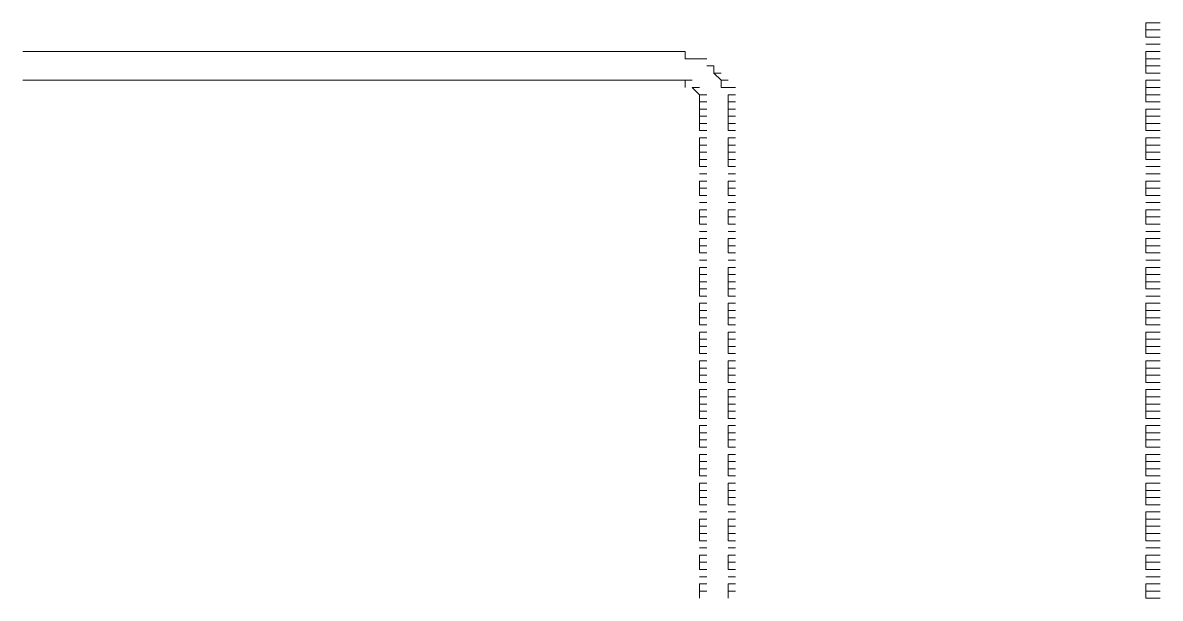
# Model space of a CAD drawing. Header units: inches. Extents: x 0.2 to 10.8, y 0.5 to 8.
# Drawn here: x 4.2533 to 4.5167, y 5.2683 to 5.4017 of the extents above; entities that cross this region are included whole.
import ezdxf

# ---------------------------------------------------------------- set-up
doc = ezdxf.new("R2010")
doc.units = ezdxf.units.IN
doc.header["$MEASUREMENT"] = 0
doc.layers.add('PDF_Geometry', color=7, linetype='Continuous')

msp = doc.modelspace()

# ---------------------------------------------------------------- linework, layer by layer
at = {"layer": 'PDF_Geometry', "lineweight": 9}
for points in [[(4.51333, 5.40167), (4.515, 5.40167)], [(4.51333, 5.40167), (4.51333, 5.4)], [(4.51333, 5.40167), (4.515, 5.40167)], [(4.515, 5.40167), (4.51667, 5.40167)], [(4.515, 5.40167), (4.51667, 5.40167)], [(4.51333, 5.4), (4.515, 5.4)], [(4.51333, 5.4), (4.51333, 5.39833)], [(4.51333, 5.4), (4.515, 5.4)], [(4.51333, 5.39833), (4.515, 5.39833)], [(4.51333, 5.39833), (4.515, 5.39833)], [(4.51333, 5.39833), (4.515, 5.39833)], [(4.515, 5.4), (4.51667, 5.4)], [(4.515, 5.4), (4.51667, 5.4)], [(4.515, 5.39833), (4.51667, 5.39833)], [(4.515, 5.39833), (4.51667, 5.39833)], [(4.515, 5.39833), (4.51667, 5.39833)], [(4.51333, 5.39667), (4.515, 5.39667)], [(4.51333, 5.39667), (4.515, 5.39667)], [(4.51333, 5.39667), (4.515, 5.39667)], [(4.515, 5.39667), (4.51667, 5.39667)], [(4.515, 5.39667), (4.51667, 5.39667)], [(4.515, 5.39667), (4.51667, 5.39667)], [(4.51333, 5.395), (4.515, 5.395)], [(4.51333, 5.395), (4.51333, 5.39333)], [(4.51333, 5.395), (4.515, 5.395)], [(4.51333, 5.39333), (4.515, 5.39333)], [(4.51333, 5.39333), (4.51333, 5.39167)], [(4.51333, 5.39333), (4.515, 5.39333)], [(4.515, 5.395), (4.51667, 5.395)], [(4.515, 5.395), (4.51667, 5.395)], [(4.515, 5.39333), (4.51667, 5.39333)], [(4.515, 5.39333), (4.51667, 5.39333)], [(4.51333, 5.39167), (4.515, 5.39167)], [(4.51333, 5.39167), (4.51333, 5.39)], [(4.51333, 5.39167), (4.515, 5.39167)], [(4.515, 5.39167), (4.51667, 5.39167)], [(4.515, 5.39167), (4.51667, 5.39167)], [(4.51333, 5.39), (4.515, 5.39)], [(4.51333, 5.39), (4.515, 5.39)], [(4.51333, 5.38833), (4.515, 5.38833)], [(4.51333, 5.38833), (4.51333, 5.38667)], [(4.51333, 5.38833), (4.515, 5.38833)], [(4.515, 5.39), (4.51667, 5.39)], [(4.515, 5.39), (4.51667, 5.39)], [(4.515, 5.38833), (4.51667, 5.38833)], [(4.515, 5.38833), (4.51667, 5.38833)], [(4.51333, 5.38667), (4.515, 5.38667)], [(4.51333, 5.38667), (4.51333, 5.385)], [(4.51333, 5.38667), (4.515, 5.38667)], [(4.515, 5.38667), (4.51667, 5.38667)], [(4.515, 5.38667), (4.51667, 5.38667)], [(4.51333, 5.385), (4.515, 5.385)], [(4.51333, 5.385), (4.51333, 5.38333)], [(4.51333, 5.385), (4.515, 5.385)], [(4.51333, 5.38333), (4.515, 5.38333)], [(4.51333, 5.38333), (4.515, 5.38333)], [(4.515, 5.385), (4.51667, 5.385)], [(4.515, 5.385), (4.51667, 5.385)], [(4.515, 5.38333), (4.51667, 5.38333)], [(4.515, 5.38333), (4.51667, 5.38333)], [(4.51333, 5.38167), (4.515, 5.38167)], [(4.51333, 5.38167), (4.51333, 5.38)], [(4.51333, 5.38167), (4.515, 5.38167)], [(4.51333, 5.38), (4.515, 5.38)], [(4.51333, 5.38), (4.51333, 5.37833)], [(4.51333, 5.38), (4.515, 5.38)], [(4.515, 5.38167), (4.51667, 5.38167)], [(4.515, 5.38167), (4.51667, 5.38167)], [(4.515, 5.38), (4.51667, 5.38)], [(4.515, 5.38), (4.51667, 5.38)], [(4.51333, 5.37833), (4.515, 5.37833)], [(4.51333, 5.37833), (4.51333, 5.37667)], [(4.51333, 5.37833), (4.515, 5.37833)], [(4.515, 5.37833), (4.51667, 5.37833)], [(4.515, 5.37833), (4.51667, 5.37833)], [(4.51333, 5.37667), (4.515, 5.37667)], [(4.51333, 5.37667), (4.515, 5.37667)], [(4.51333, 5.375), (4.515, 5.375)], [(4.51333, 5.375), (4.51333, 5.37333)], [(4.51333, 5.375), (4.515, 5.375)], [(4.515, 5.37667), (4.51667, 5.37667)], [(4.515, 5.37667), (4.51667, 5.37667)], [(4.515, 5.375), (4.51667, 5.375)], [(4.515, 5.375), (4.51667, 5.375)], [(4.51333, 5.37333), (4.515, 5.37333)], [(4.51333, 5.37333), (4.51333, 5.37167)], [(4.51333, 5.37333), (4.515, 5.37333)], [(4.515, 5.37333), (4.51667, 5.37333)], [(4.515, 5.37333), (4.51667, 5.37333)], [(4.51333, 5.37167), (4.515, 5.37167)], [(4.51333, 5.37167), (4.51333, 5.37)], [(4.51333, 5.37167), (4.515, 5.37167)], [(4.51333, 5.37), (4.515, 5.37)], [(4.51333, 5.37), (4.515, 5.37)], [(4.51333, 5.37), (4.515, 5.37)], [(4.515, 5.37167), (4.51667, 5.37167)], [(4.515, 5.37167), (4.51667, 5.37167)], [(4.515, 5.37), (4.51667, 5.37)], [(4.515, 5.37), (4.51667, 5.37)], [(4.515, 5.37), (4.51667, 5.37)], [(4.51333, 5.36833), (4.515, 5.36833)], [(4.51333, 5.36833), (4.515, 5.36833)], [(4.51333, 5.36833), (4.515, 5.36833)], [(4.51333, 5.36833), (4.515, 5.36833)], [(4.515, 5.36833), (4.51667, 5.36833)], [(4.515, 5.36833), (4.51667, 5.36833)], [(4.515, 5.36833), (4.51667, 5.36833)], [(4.515, 5.36833), (4.51667, 5.36833)], [(4.51333, 5.36667), (4.515, 5.36667)], [(4.51333, 5.36667), (4.515, 5.36667)], [(4.51333, 5.36667), (4.515, 5.36667)], [(4.51333, 5.365), (4.515, 5.365)], [(4.51333, 5.365), (4.51333, 5.36333)], [(4.51333, 5.365), (4.515, 5.365)], [(4.515, 5.36667), (4.51667, 5.36667)], [(4.515, 5.36667), (4.51667, 5.36667)], [(4.515, 5.36667), (4.51667, 5.36667)], [(4.515, 5.365), (4.51667, 5.365)], [(4.515, 5.365), (4.51667, 5.365)], [(4.51333, 5.36333), (4.515, 5.36333)], [(4.51333, 5.36333), (4.51333, 5.36167)], [(4.51333, 5.36333), (4.515, 5.36333)], [(4.51333, 5.36167), (4.515, 5.36167)], [(4.51333, 5.36167), (4.515, 5.36167)], [(4.51333, 5.36167), (4.515, 5.36167)], [(4.515, 5.36333), (4.51667, 5.36333)], [(4.515, 5.36333), (4.51667, 5.36333)], [(4.515, 5.36167), (4.51667, 5.36167)], [(4.515, 5.36167), (4.51667, 5.36167)], [(4.515, 5.36167), (4.51667, 5.36167)], [(4.51333, 5.36), (4.515, 5.36)], [(4.51333, 5.36), (4.515, 5.36)], [(4.51333, 5.36), (4.515, 5.36)], [(4.515, 5.36), (4.51667, 5.36)], [(4.515, 5.36), (4.51667, 5.36)], [(4.515, 5.36), (4.51667, 5.36)], [(4.51333, 5.35833), (4.515, 5.35833)], [(4.51333, 5.35833), (4.51333, 5.35667)], [(4.51333, 5.35833), (4.515, 5.35833)], [(4.51333, 5.35667), (4.515, 5.35667)], [(4.51333, 5.35667), (4.51333, 5.355)], [(4.51333, 5.35667), (4.515, 5.35667)], [(4.515, 5.35833), (4.51667, 5.35833)], [(4.515, 5.35833), (4.51667, 5.35833)], [(4.515, 5.35667), (4.51667, 5.35667)], [(4.515, 5.35667), (4.51667, 5.35667)], [(4.51333, 5.355), (4.515, 5.355)], [(4.51333, 5.355), (4.515, 5.355)], [(4.51333, 5.355), (4.515, 5.355)], [(4.515, 5.355), (4.51667, 5.355)], [(4.515, 5.355), (4.51667, 5.355)], [(4.515, 5.355), (4.51667, 5.355)], [(4.51333, 5.35333), (4.515, 5.35333)], [(4.51333, 5.35333), (4.515, 5.35333)], [(4.51333, 5.35333), (4.515, 5.35333)], [(4.51333, 5.35167), (4.515, 5.35167)], [(4.51333, 5.35167), (4.51333, 5.35)], [(4.51333, 5.35167), (4.515, 5.35167)], [(4.515, 5.35333), (4.51667, 5.35333)], [(4.515, 5.35333), (4.51667, 5.35333)], [(4.515, 5.35333), (4.51667, 5.35333)], [(4.515, 5.35167), (4.51667, 5.35167)], [(4.515, 5.35167), (4.51667, 5.35167)], [(4.51333, 5.35), (4.515, 5.35)], [(4.51333, 5.35), (4.51333, 5.34833)], [(4.51333, 5.35), (4.515, 5.35)], [(4.51333, 5.34833), (4.515, 5.34833)], [(4.51333, 5.34833), (4.515, 5.34833)], [(4.51333, 5.34833), (4.515, 5.34833)], [(4.515, 5.35), (4.51667, 5.35)], [(4.515, 5.35), (4.51667, 5.35)], [(4.515, 5.34833), (4.51667, 5.34833)], [(4.515, 5.34833), (4.51667, 5.34833)], [(4.515, 5.34833), (4.51667, 5.34833)], [(4.51333, 5.34667), (4.515, 5.34667)], [(4.51333, 5.34667), (4.515, 5.34667)], [(4.51333, 5.34667), (4.515, 5.34667)], [(4.515, 5.34667), (4.51667, 5.34667)], [(4.515, 5.34667), (4.51667, 5.34667)], [(4.515, 5.34667), (4.51667, 5.34667)], [(4.51333, 5.345), (4.515, 5.345)], [(4.51333, 5.345), (4.51333, 5.34333)], [(4.51333, 5.345), (4.515, 5.345)], [(4.51333, 5.34333), (4.515, 5.34333)], [(4.51333, 5.34333), (4.51333, 5.34167)], [(4.51333, 5.34333), (4.515, 5.34333)], [(4.515, 5.345), (4.51667, 5.345)], [(4.515, 5.345), (4.51667, 5.345)], [(4.515, 5.34333), (4.51667, 5.34333)], [(4.515, 5.34333), (4.51667, 5.34333)], [(4.51333, 5.34167), (4.515, 5.34167)], [(4.51333, 5.34167), (4.51333, 5.34)], [(4.51333, 5.34167), (4.515, 5.34167)], [(4.515, 5.34167), (4.51667, 5.34167)], [(4.515, 5.34167), (4.51667, 5.34167)], [(4.51333, 5.34), (4.515, 5.34)], [(4.51333, 5.34), (4.515, 5.34)], [(4.51333, 5.34), (4.515, 5.34)], [(4.51333, 5.33833), (4.515, 5.33833)], [(4.51333, 5.33833), (4.515, 5.33833)], [(4.51333, 5.33833), (4.515, 5.33833)], [(4.515, 5.34), (4.51667, 5.34)], [(4.515, 5.34), (4.51667, 5.34)], [(4.515, 5.34), (4.51667, 5.34)], [(4.515, 5.33833), (4.51667, 5.33833)], [(4.515, 5.33833), (4.51667, 5.33833)], [(4.515, 5.33833), (4.51667, 5.33833)], [(4.51333, 5.33667), (4.515, 5.33667)], [(4.51333, 5.33667), (4.51333, 5.335)], [(4.51333, 5.33667), (4.515, 5.33667)], [(4.515, 5.33667), (4.51667, 5.33667)], [(4.515, 5.33667), (4.51667, 5.33667)], [(4.51333, 5.335), (4.515, 5.335)], [(4.51333, 5.335), (4.51333, 5.33333)], [(4.51333, 5.335), (4.515, 5.335)], [(4.51333, 5.33333), (4.515, 5.33333)], [(4.51333, 5.33333), (4.51333, 5.33167)], [(4.51333, 5.33333), (4.515, 5.33333)], [(4.515, 5.335), (4.51667, 5.335)], [(4.515, 5.335), (4.51667, 5.335)], [(4.515, 5.33333), (4.51667, 5.33333)], [(4.515, 5.33333), (4.51667, 5.33333)], [(4.51333, 5.33167), (4.515, 5.33167)], [(4.51333, 5.33167), (4.515, 5.33167)], [(4.51333, 5.33), (4.515, 5.33)], [(4.51333, 5.33), (4.51333, 5.32833)], [(4.51333, 5.33), (4.515, 5.33)], [(4.515, 5.33167), (4.51667, 5.33167)], [(4.515, 5.33167), (4.51667, 5.33167)], [(4.515, 5.33), (4.51667, 5.33)], [(4.515, 5.33), (4.51667, 5.33)], [(4.51333, 5.32833), (4.515, 5.32833)], [(4.51333, 5.32833), (4.51333, 5.32667)], [(4.51333, 5.32833), (4.515, 5.32833)], [(4.515, 5.32833), (4.51667, 5.32833)], [(4.515, 5.32833), (4.51667, 5.32833)], [(4.51333, 5.32667), (4.515, 5.32667)], [(4.51333, 5.32667), (4.51333, 5.325)], [(4.51333, 5.32667), (4.515, 5.32667)], [(4.51333, 5.325), (4.515, 5.325)], [(4.51333, 5.325), (4.515, 5.325)], [(4.515, 5.32667), (4.51667, 5.32667)], [(4.515, 5.32667), (4.51667, 5.32667)], [(4.515, 5.325), (4.51667, 5.325)], [(4.515, 5.325), (4.51667, 5.325)], [(4.51333, 5.32333), (4.515, 5.32333)], [(4.51333, 5.32333), (4.51333, 5.32167)], [(4.51333, 5.32333), (4.515, 5.32333)], [(4.515, 5.32333), (4.51667, 5.32333)], [(4.515, 5.32333), (4.51667, 5.32333)], [(4.51333, 5.32167), (4.515, 5.32167)], [(4.51333, 5.32167), (4.51333, 5.32)], [(4.51333, 5.32167), (4.515, 5.32167)], [(4.51333, 5.32), (4.515, 5.32)], [(4.51333, 5.32), (4.51333, 5.31833)], [(4.51333, 5.32), (4.515, 5.32)], [(4.515, 5.32167), (4.51667, 5.32167)], [(4.515, 5.32167), (4.51667, 5.32167)], [(4.515, 5.32), (4.51667, 5.32)], [(4.515, 5.32), (4.51667, 5.32)], [(4.51333, 5.31833), (4.515, 5.31833)], [(4.51333, 5.31833), (4.515, 5.31833)], [(4.515, 5.31833), (4.51667, 5.31833)], [(4.515, 5.31833), (4.51667, 5.31833)], [(4.51333, 5.31667), (4.515, 5.31667)], [(4.51333, 5.31667), (4.51333, 5.315)], [(4.51333, 5.31667), (4.515, 5.31667)], [(4.51333, 5.315), (4.515, 5.315)], [(4.51333, 5.315), (4.51333, 5.31333)], [(4.51333, 5.315), (4.515, 5.315)], [(4.515, 5.31667), (4.51667, 5.31667)], [(4.515, 5.31667), (4.51667, 5.31667)], [(4.515, 5.315), (4.51667, 5.315)], [(4.515, 5.315), (4.51667, 5.315)], [(4.51333, 5.31333), (4.515, 5.31333)], [(4.51333, 5.31333), (4.51333, 5.31167)], [(4.51333, 5.31333), (4.515, 5.31333)], [(4.51333, 5.31167), (4.515, 5.31167)], [(4.51333, 5.31167), (4.51333, 5.31)], [(4.51333, 5.31167), (4.515, 5.31167)], [(4.515, 5.31333), (4.51667, 5.31333)], [(4.515, 5.31333), (4.51667, 5.31333)], [(4.515, 5.31167), (4.51667, 5.31167)], [(4.515, 5.31167), (4.51667, 5.31167)], [(4.51333, 5.31), (4.515, 5.31)], [(4.51333, 5.31), (4.515, 5.31)], [(4.515, 5.31), (4.51667, 5.31)], [(4.515, 5.31), (4.51667, 5.31)], [(4.51333, 5.30833), (4.515, 5.30833)], [(4.51333, 5.30833), (4.51333, 5.30667)], [(4.51333, 5.30833), (4.515, 5.30833)], [(4.51333, 5.30667), (4.515, 5.30667)], [(4.51333, 5.30667), (4.51333, 5.305)], [(4.51333, 5.30667), (4.515, 5.30667)], [(4.515, 5.30833), (4.51667, 5.30833)], [(4.515, 5.30833), (4.51667, 5.30833)], [(4.515, 5.30667), (4.51667, 5.30667)], [(4.515, 5.30667), (4.51667, 5.30667)], [(4.51333, 5.305), (4.515, 5.305)], [(4.51333, 5.305), (4.51333, 5.30333)], [(4.51333, 5.305), (4.515, 5.305)], [(4.515, 5.305), (4.51667, 5.305)], [(4.515, 5.305), (4.51667, 5.305)], [(4.51333, 5.30333), (4.515, 5.30333)], [(4.51333, 5.30333), (4.515, 5.30333)], [(4.51333, 5.30167), (4.515, 5.30167)], [(4.51333, 5.30167), (4.51333, 5.3)], [(4.51333, 5.30167), (4.515, 5.30167)], [(4.515, 5.30333), (4.51667, 5.30333)], [(4.515, 5.30333), (4.51667, 5.30333)], [(4.515, 5.30167), (4.51667, 5.30167)], [(4.515, 5.30167), (4.51667, 5.30167)], [(4.51333, 5.3), (4.515, 5.3)], [(4.51333, 5.3), (4.51333, 5.29833)], [(4.51333, 5.3), (4.515, 5.3)], [(4.51333, 5.29833), (4.515, 5.29833)], [(4.51333, 5.29833), (4.51333, 5.29667)], [(4.51333, 5.29833), (4.515, 5.29833)], [(4.515, 5.3), (4.51667, 5.3)], [(4.515, 5.3), (4.51667, 5.3)], [(4.515, 5.29833), (4.51667, 5.29833)], [(4.515, 5.29833), (4.51667, 5.29833)], [(4.51333, 5.29667), (4.515, 5.29667)], [(4.51333, 5.29667), (4.515, 5.29667)], [(4.515, 5.29667), (4.51667, 5.29667)], [(4.515, 5.29667), (4.51667, 5.29667)], [(4.51333, 5.295), (4.515, 5.295)], [(4.51333, 5.295), (4.51333, 5.29333)], [(4.51333, 5.295), (4.515, 5.295)], [(4.51333, 5.29333), (4.515, 5.29333)], [(4.51333, 5.29333), (4.51333, 5.29167)], [(4.51333, 5.29333), (4.515, 5.29333)], [(4.515, 5.295), (4.51667, 5.295)], [(4.515, 5.295), (4.51667, 5.295)], [(4.515, 5.29333), (4.51667, 5.29333)], [(4.515, 5.29333), (4.51667, 5.29333)], [(4.51333, 5.29167), (4.515, 5.29167)], [(4.51333, 5.29167), (4.51333, 5.29)], [(4.51333, 5.29167), (4.515, 5.29167)], [(4.515, 5.29167), (4.51667, 5.29167)], [(4.515, 5.29167), (4.51667, 5.29167)], [(4.51333, 5.29), (4.515, 5.29)], [(4.51333, 5.29), (4.515, 5.29)], [(4.51333, 5.28833), (4.515, 5.28833)], [(4.51333, 5.28833), (4.51333, 5.28667)], [(4.51333, 5.28833), (4.515, 5.28833)], [(4.515, 5.29), (4.51667, 5.29)], [(4.515, 5.29), (4.51667, 5.29)], [(4.515, 5.28833), (4.51667, 5.28833)], [(4.515, 5.28833), (4.51667, 5.28833)], [(4.51333, 5.28667), (4.515, 5.28667)], [(4.51333, 5.28667), (4.51333, 5.285)], [(4.51333, 5.28667), (4.515, 5.28667)], [(4.515, 5.28667), (4.51667, 5.28667)], [(4.515, 5.28667), (4.51667, 5.28667)], [(4.51333, 5.285), (4.515, 5.285)], [(4.51333, 5.285), (4.51333, 5.28333)], [(4.51333, 5.285), (4.515, 5.285)], [(4.51333, 5.28333), (4.515, 5.28333)], [(4.51333, 5.28333), (4.51333, 5.28167)], [(4.51333, 5.28333), (4.515, 5.28333)], [(4.515, 5.285), (4.51667, 5.285)], [(4.515, 5.285), (4.51667, 5.285)], [(4.515, 5.28333), (4.51667, 5.28333)], [(4.515, 5.28333), (4.51667, 5.28333)], [(4.51333, 5.28167), (4.515, 5.28167)], [(4.51333, 5.28167), (4.515, 5.28167)], [(4.51333, 5.28167), (4.515, 5.28167)], [(4.51333, 5.28), (4.515, 5.28)], [(4.51333, 5.28), (4.515, 5.28)], [(4.51333, 5.28), (4.515, 5.28)], [(4.515, 5.28167), (4.51667, 5.28167)], [(4.515, 5.28167), (4.51667, 5.28167)], [(4.515, 5.28167), (4.51667, 5.28167)], [(4.515, 5.28), (4.51667, 5.28)], [(4.515, 5.28), (4.51667, 5.28)], [(4.515, 5.28), (4.51667, 5.28)], [(4.51333, 5.27833), (4.515, 5.27833)], [(4.51333, 5.27833), (4.51333, 5.27667)], [(4.51333, 5.27833), (4.515, 5.27833)], [(4.515, 5.27833), (4.51667, 5.27833)], [(4.515, 5.27833), (4.51667, 5.27833)], [(4.51333, 5.27667), (4.515, 5.27667)], [(4.51333, 5.27667), (4.51333, 5.275)], [(4.51333, 5.27667), (4.515, 5.27667)], [(4.51333, 5.275), (4.515, 5.275)], [(4.51333, 5.275), (4.515, 5.275)], [(4.51333, 5.275), (4.515, 5.275)], [(4.515, 5.27667), (4.51667, 5.27667)], [(4.515, 5.27667), (4.51667, 5.27667)], [(4.515, 5.275), (4.51667, 5.275)], [(4.515, 5.275), (4.51667, 5.275)], [(4.515, 5.275), (4.51667, 5.275)], [(4.51333, 5.27333), (4.515, 5.27333)], [(4.51333, 5.27333), (4.515, 5.27333)], [(4.51333, 5.27333), (4.515, 5.27333)], [(4.515, 5.27333), (4.51667, 5.27333)], [(4.515, 5.27333), (4.51667, 5.27333)], [(4.515, 5.27333), (4.51667, 5.27333)], [(4.51333, 5.27167), (4.515, 5.27167)], [(4.51333, 5.27167), (4.51333, 5.27)], [(4.51333, 5.27167), (4.515, 5.27167)], [(4.51333, 5.27), (4.515, 5.27)], [(4.51333, 5.27), (4.51333, 5.26833)], [(4.51333, 5.27), (4.515, 5.27)], [(4.515, 5.27167), (4.51667, 5.27167)], [(4.515, 5.27167), (4.51667, 5.27167)], [(4.515, 5.27), (4.51667, 5.27)], [(4.515, 5.27), (4.51667, 5.27)], [(4.51333, 5.26833), (4.515, 5.26833)], [(4.51333, 5.26833), (4.515, 5.26833)], [(4.515, 5.26833), (4.51667, 5.26833)], [(4.515, 5.26833), (4.51667, 5.26833)]]:
    msp.add_lwpolyline(points, dxfattribs=at)
at = {"layer": 'PDF_Geometry', "lineweight": 13}
for points in [[(4.25333, 5.395), (4.255, 5.395)], [(4.25333, 5.395), (4.255, 5.395)], [(4.255, 5.395), (4.25667, 5.395)], [(4.255, 5.395), (4.25667, 5.395)], [(4.25667, 5.395), (4.25833, 5.395)], [(4.25833, 5.395), (4.26, 5.395)], [(4.25833, 5.395), (4.26, 5.395)], [(4.26, 5.395), (4.26167, 5.395)], [(4.26, 5.395), (4.26167, 5.395)], [(4.26167, 5.395), (4.26333, 5.395)], [(4.26167, 5.395), (4.26333, 5.395)], [(4.26333, 5.395), (4.265, 5.395)], [(4.265, 5.395), (4.26667, 5.395)], [(4.265, 5.395), (4.26667, 5.395)], [(4.26667, 5.395), (4.26833, 5.395)], [(4.26667, 5.395), (4.26833, 5.395)], [(4.26833, 5.395), (4.27, 5.395)], [(4.26833, 5.395), (4.27, 5.395)], [(4.27, 5.395), (4.27167, 5.395)], [(4.27, 5.395), (4.27167, 5.395)], [(4.27167, 5.395), (4.27333, 5.395)], [(4.27333, 5.395), (4.275, 5.395)], [(4.27333, 5.395), (4.275, 5.395)], [(4.275, 5.395), (4.27667, 5.395)], [(4.275, 5.395), (4.27667, 5.395)], [(4.27667, 5.395), (4.27833, 5.395)], [(4.27667, 5.395), (4.27833, 5.395)], [(4.27833, 5.395), (4.28, 5.395)], [(4.28, 5.395), (4.28167, 5.395)], [(4.28, 5.395), (4.28167, 5.395)], [(4.28167, 5.395), (4.28333, 5.395)], [(4.28167, 5.395), (4.28333, 5.395)], [(4.28333, 5.395), (4.285, 5.395)], [(4.28333, 5.395), (4.285, 5.395)], [(4.285, 5.395), (4.28667, 5.395)], [(4.28667, 5.395), (4.28833, 5.395)], [(4.28667, 5.395), (4.28833, 5.395)], [(4.28833, 5.395), (4.29, 5.395)], [(4.28833, 5.395), (4.29, 5.395)], [(4.29, 5.395), (4.29167, 5.395)], [(4.29, 5.395), (4.29167, 5.395)], [(4.29167, 5.395), (4.29333, 5.395)], [(4.29333, 5.395), (4.295, 5.395)], [(4.29333, 5.395), (4.295, 5.395)], [(4.295, 5.395), (4.29667, 5.395)], [(4.295, 5.395), (4.29667, 5.395)], [(4.29667, 5.395), (4.29833, 5.395)], [(4.29667, 5.395), (4.29833, 5.395)], [(4.29833, 5.395), (4.3, 5.395)], [(4.29833, 5.395), (4.3, 5.395)], [(4.3, 5.395), (4.30167, 5.395)], [(4.30167, 5.395), (4.30333, 5.395)], [(4.30167, 5.395), (4.30333, 5.395)], [(4.30333, 5.395), (4.305, 5.395)], [(4.30333, 5.395), (4.305, 5.395)], [(4.305, 5.395), (4.30667, 5.395)], [(4.305, 5.395), (4.30667, 5.395)], [(4.30667, 5.395), (4.30833, 5.395)], [(4.30833, 5.395), (4.31, 5.395)], [(4.30833, 5.395), (4.31, 5.395)], [(4.31, 5.395), (4.31167, 5.395)], [(4.31, 5.395), (4.31167, 5.395)], [(4.31167, 5.395), (4.31333, 5.395)], [(4.31167, 5.395), (4.31333, 5.395)], [(4.31333, 5.395), (4.315, 5.395)], [(4.315, 5.395), (4.31667, 5.395)], [(4.315, 5.395), (4.31667, 5.395)], [(4.31667, 5.395), (4.31833, 5.395)], [(4.31667, 5.395), (4.31833, 5.395)], [(4.31833, 5.395), (4.32, 5.395)], [(4.31833, 5.395), (4.32, 5.395)], [(4.32, 5.395), (4.32167, 5.395)], [(4.32167, 5.395), (4.32333, 5.395)], [(4.32167, 5.395), (4.32333, 5.395)], [(4.32333, 5.395), (4.325, 5.395)], [(4.32333, 5.395), (4.325, 5.395)], [(4.325, 5.395), (4.32667, 5.395)], [(4.325, 5.395), (4.32667, 5.395)], [(4.32667, 5.395), (4.32833, 5.395)], [(4.32667, 5.395), (4.32833, 5.395)], [(4.32833, 5.395), (4.33, 5.395)], [(4.32833, 5.395), (4.33, 5.395)], [(4.33, 5.395), (4.33167, 5.395)], [(4.33167, 5.395), (4.33333, 5.395)], [(4.33167, 5.395), (4.33333, 5.395)], [(4.33333, 5.395), (4.335, 5.395)], [(4.33333, 5.395), (4.335, 5.395)], [(4.335, 5.395), (4.33667, 5.395)], [(4.335, 5.395), (4.33667, 5.395)], [(4.33667, 5.395), (4.33833, 5.395)], [(4.33833, 5.395), (4.34, 5.395)], [(4.33833, 5.395), (4.34, 5.395)], [(4.34, 5.395), (4.34167, 5.395)], [(4.34, 5.395), (4.34167, 5.395)], [(4.34167, 5.395), (4.34333, 5.395)], [(4.34333, 5.395), (4.345, 5.395)], [(4.34333, 5.395), (4.345, 5.395)], [(4.345, 5.395), (4.34667, 5.395)], [(4.345, 5.395), (4.34667, 5.395)], [(4.34667, 5.395), (4.34833, 5.395)], [(4.34667, 5.395), (4.34833, 5.395)], [(4.34833, 5.395), (4.35, 5.395)], [(4.34833, 5.395), (4.35, 5.395)], [(4.35, 5.395), (4.35167, 5.395)], [(4.35167, 5.395), (4.35333, 5.395)], [(4.35167, 5.395), (4.35333, 5.395)], [(4.35333, 5.395), (4.355, 5.395)], [(4.35333, 5.395), (4.355, 5.395)], [(4.355, 5.395), (4.35667, 5.395)], [(4.355, 5.395), (4.35667, 5.395)], [(4.35667, 5.395), (4.35833, 5.395)], [(4.35667, 5.395), (4.35833, 5.395)], [(4.35833, 5.395), (4.36, 5.395)], [(4.36, 5.395), (4.36167, 5.395)], [(4.36, 5.395), (4.36167, 5.395)], [(4.36167, 5.395), (4.36333, 5.395)], [(4.36167, 5.395), (4.36333, 5.395)], [(4.36333, 5.395), (4.365, 5.395)], [(4.36333, 5.395), (4.365, 5.395)], [(4.365, 5.395), (4.36667, 5.395)], [(4.36667, 5.395), (4.36833, 5.395)], [(4.36667, 5.395), (4.36833, 5.395)], [(4.36833, 5.395), (4.37, 5.395)], [(4.36833, 5.395), (4.37, 5.395)], [(4.37, 5.395), (4.37167, 5.395)], [(4.37, 5.395), (4.37167, 5.395)], [(4.37167, 5.395), (4.37333, 5.395)], [(4.37333, 5.395), (4.375, 5.395)], [(4.37333, 5.395), (4.375, 5.395)], [(4.375, 5.395), (4.37667, 5.395)], [(4.375, 5.395), (4.37667, 5.395)], [(4.37667, 5.395), (4.37833, 5.395)], [(4.37667, 5.395), (4.37833, 5.395)], [(4.37833, 5.395), (4.38, 5.395)], [(4.37833, 5.395), (4.38, 5.395)], [(4.38, 5.395), (4.38167, 5.395)], [(4.38167, 5.395), (4.38333, 5.395)], [(4.38167, 5.395), (4.38333, 5.395)], [(4.38333, 5.395), (4.385, 5.395)], [(4.38333, 5.395), (4.385, 5.395)], [(4.385, 5.395), (4.38667, 5.395)], [(4.385, 5.395), (4.38667, 5.395)], [(4.38667, 5.395), (4.38833, 5.395)], [(4.38833, 5.395), (4.39, 5.395)], [(4.38833, 5.395), (4.39, 5.395)], [(4.39, 5.395), (4.39167, 5.395)], [(4.39, 5.395), (4.39167, 5.395)], [(4.39167, 5.395), (4.39333, 5.395)], [(4.39167, 5.395), (4.39333, 5.395)], [(4.39333, 5.395), (4.395, 5.395)], [(4.395, 5.395), (4.39667, 5.395)], [(4.395, 5.395), (4.39667, 5.395)], [(4.39667, 5.395), (4.39833, 5.395)], [(4.39667, 5.395), (4.39833, 5.395)], [(4.39833, 5.395), (4.4, 5.395)], [(4.39833, 5.395), (4.4, 5.395)], [(4.4, 5.395), (4.40167, 5.395)], [(4.40167, 5.395), (4.40333, 5.395)], [(4.40167, 5.395), (4.40333, 5.395)], [(4.40333, 5.395), (4.405, 5.395)], [(4.40333, 5.395), (4.405, 5.395)], [(4.40333, 5.395), (4.405, 5.395)], [(4.40333, 5.395), (4.405, 5.395)], [(4.405, 5.395), (4.40667, 5.395)], [(4.40667, 5.395), (4.40667, 5.39333)], [(4.40667, 5.39333), (4.40833, 5.39333)], [(4.40833, 5.39333), (4.41, 5.39333)], [(4.40833, 5.39333), (4.41, 5.39333)], [(4.41, 5.39333), (4.41167, 5.39333)], [(4.41, 5.39333), (4.41167, 5.39333)], [(4.41167, 5.39167), (4.41333, 5.39167)], [(4.41167, 5.39167), (4.41333, 5.39167)], [(4.41333, 5.39167), (4.41333, 5.39)], [(4.25333, 5.38833), (4.255, 5.38833)], [(4.25333, 5.38833), (4.255, 5.38833)], [(4.255, 5.38833), (4.25667, 5.38833)], [(4.255, 5.38833), (4.25667, 5.38833)], [(4.25667, 5.38833), (4.25833, 5.38833)], [(4.25833, 5.38833), (4.26, 5.38833)], [(4.25833, 5.38833), (4.26, 5.38833)], [(4.26, 5.38833), (4.26167, 5.38833)], [(4.26, 5.38833), (4.26167, 5.38833)], [(4.26167, 5.38833), (4.26333, 5.38833)], [(4.26167, 5.38833), (4.26333, 5.38833)], [(4.26333, 5.38833), (4.265, 5.38833)], [(4.265, 5.38833), (4.26667, 5.38833)], [(4.265, 5.38833), (4.26667, 5.38833)], [(4.26667, 5.38833), (4.26833, 5.38833)], [(4.26667, 5.38833), (4.26833, 5.38833)], [(4.26833, 5.38833), (4.27, 5.38833)], [(4.26833, 5.38833), (4.27, 5.38833)], [(4.27, 5.38833), (4.27167, 5.38833)], [(4.27, 5.38833), (4.27167, 5.38833)], [(4.27167, 5.38833), (4.27333, 5.38833)], [(4.27333, 5.38833), (4.275, 5.38833)], [(4.27333, 5.38833), (4.275, 5.38833)], [(4.275, 5.38833), (4.27667, 5.38833)], [(4.275, 5.38833), (4.27667, 5.38833)], [(4.27667, 5.38833), (4.27833, 5.38833)], [(4.27667, 5.38833), (4.27833, 5.38833)], [(4.27833, 5.38833), (4.28, 5.38833)], [(4.28, 5.38833), (4.28167, 5.38833)], [(4.28, 5.38833), (4.28167, 5.38833)], [(4.28167, 5.38833), (4.28333, 5.38833)], [(4.28167, 5.38833), (4.28333, 5.38833)], [(4.28333, 5.38833), (4.285, 5.38833)], [(4.28333, 5.38833), (4.285, 5.38833)], [(4.285, 5.38833), (4.28667, 5.38833)], [(4.28667, 5.38833), (4.28833, 5.38833)], [(4.28667, 5.38833), (4.28833, 5.38833)], [(4.28833, 5.38833), (4.29, 5.38833)], [(4.28833, 5.38833), (4.29, 5.38833)], [(4.29, 5.38833), (4.29167, 5.38833)], [(4.29, 5.38833), (4.29167, 5.38833)], [(4.29167, 5.38833), (4.29333, 5.38833)], [(4.29333, 5.38833), (4.295, 5.38833)], [(4.29333, 5.38833), (4.295, 5.38833)], [(4.295, 5.38833), (4.29667, 5.38833)], [(4.295, 5.38833), (4.29667, 5.38833)], [(4.29667, 5.38833), (4.29833, 5.38833)], [(4.29667, 5.38833), (4.29833, 5.38833)], [(4.29833, 5.38833), (4.3, 5.38833)], [(4.29833, 5.38833), (4.3, 5.38833)], [(4.3, 5.38833), (4.30167, 5.38833)], [(4.30167, 5.38833), (4.30333, 5.38833)], [(4.30167, 5.38833), (4.30333, 5.38833)], [(4.30333, 5.38833), (4.305, 5.38833)], [(4.30333, 5.38833), (4.305, 5.38833)], [(4.305, 5.38833), (4.30667, 5.38833)], [(4.305, 5.38833), (4.30667, 5.38833)], [(4.30667, 5.38833), (4.30833, 5.38833)], [(4.30833, 5.38833), (4.31, 5.38833)], [(4.30833, 5.38833), (4.31, 5.38833)], [(4.31, 5.38833), (4.31167, 5.38833)], [(4.31, 5.38833), (4.31167, 5.38833)], [(4.31167, 5.38833), (4.31333, 5.38833)], [(4.31167, 5.38833), (4.31333, 5.38833)], [(4.31333, 5.38833), (4.315, 5.38833)], [(4.315, 5.38833), (4.31667, 5.38833)], [(4.315, 5.38833), (4.31667, 5.38833)], [(4.31667, 5.38833), (4.31833, 5.38833)], [(4.31667, 5.38833), (4.31833, 5.38833)], [(4.31833, 5.38833), (4.32, 5.38833)], [(4.31833, 5.38833), (4.32, 5.38833)], [(4.32, 5.38833), (4.32167, 5.38833)], [(4.32167, 5.38833), (4.32333, 5.38833)], [(4.32167, 5.38833), (4.32333, 5.38833)], [(4.32333, 5.38833), (4.325, 5.38833)], [(4.32333, 5.38833), (4.325, 5.38833)], [(4.325, 5.38833), (4.32667, 5.38833)], [(4.325, 5.38833), (4.32667, 5.38833)], [(4.32667, 5.38833), (4.32833, 5.38833)], [(4.32667, 5.38833), (4.32833, 5.38833)], [(4.32833, 5.38833), (4.33, 5.38833)], [(4.32833, 5.38833), (4.33, 5.38833)], [(4.33, 5.38833), (4.33167, 5.38833)], [(4.33167, 5.38833), (4.33333, 5.38833)], [(4.33167, 5.38833), (4.33333, 5.38833)], [(4.33333, 5.38833), (4.335, 5.38833)], [(4.33333, 5.38833), (4.335, 5.38833)], [(4.335, 5.38833), (4.33667, 5.38833)], [(4.335, 5.38833), (4.33667, 5.38833)], [(4.33667, 5.38833), (4.33833, 5.38833)], [(4.33833, 5.38833), (4.34, 5.38833)], [(4.33833, 5.38833), (4.34, 5.38833)], [(4.34, 5.38833), (4.34167, 5.38833)], [(4.34, 5.38833), (4.34167, 5.38833)], [(4.34167, 5.38833), (4.34333, 5.38833)], [(4.34333, 5.38833), (4.345, 5.38833)], [(4.34333, 5.38833), (4.345, 5.38833)], [(4.345, 5.38833), (4.34667, 5.38833)], [(4.345, 5.38833), (4.34667, 5.38833)], [(4.34667, 5.38833), (4.34833, 5.38833)], [(4.34667, 5.38833), (4.34833, 5.38833)], [(4.34833, 5.38833), (4.35, 5.38833)], [(4.34833, 5.38833), (4.35, 5.38833)], [(4.35, 5.38833), (4.35167, 5.38833)], [(4.35167, 5.38833), (4.35333, 5.38833)], [(4.35167, 5.38833), (4.35333, 5.38833)], [(4.35333, 5.38833), (4.355, 5.38833)], [(4.35333, 5.38833), (4.355, 5.38833)], [(4.355, 5.38833), (4.35667, 5.38833)], [(4.355, 5.38833), (4.35667, 5.38833)], [(4.35667, 5.38833), (4.35833, 5.38833)], [(4.35667, 5.38833), (4.35833, 5.38833)], [(4.35833, 5.38833), (4.36, 5.38833)], [(4.36, 5.38833), (4.36167, 5.38833)], [(4.36, 5.38833), (4.36167, 5.38833)], [(4.36167, 5.38833), (4.36333, 5.38833)], [(4.36167, 5.38833), (4.36333, 5.38833)], [(4.36333, 5.38833), (4.365, 5.38833)], [(4.36333, 5.38833), (4.365, 5.38833)], [(4.365, 5.38833), (4.36667, 5.38833)], [(4.36667, 5.38833), (4.36833, 5.38833)], [(4.36667, 5.38833), (4.36833, 5.38833)], [(4.36833, 5.38833), (4.37, 5.38833)], [(4.36833, 5.38833), (4.37, 5.38833)], [(4.37, 5.38833), (4.37167, 5.38833)], [(4.37, 5.38833), (4.37167, 5.38833)], [(4.37167, 5.38833), (4.37333, 5.38833)], [(4.37333, 5.38833), (4.375, 5.38833)], [(4.37333, 5.38833), (4.375, 5.38833)], [(4.375, 5.38833), (4.37667, 5.38833)], [(4.375, 5.38833), (4.37667, 5.38833)], [(4.37667, 5.38833), (4.37833, 5.38833)], [(4.37667, 5.38833), (4.37833, 5.38833)], [(4.37833, 5.38833), (4.38, 5.38833)], [(4.37833, 5.38833), (4.38, 5.38833)], [(4.38, 5.38833), (4.38167, 5.38833)], [(4.38167, 5.38833), (4.38333, 5.38833)], [(4.38167, 5.38833), (4.38333, 5.38833)], [(4.38333, 5.38833), (4.385, 5.38833)], [(4.38333, 5.38833), (4.385, 5.38833)], [(4.385, 5.38833), (4.38667, 5.38833)], [(4.385, 5.38833), (4.38667, 5.38833)], [(4.38667, 5.38833), (4.38833, 5.38833)], [(4.38833, 5.38833), (4.39, 5.38833)], [(4.38833, 5.38833), (4.39, 5.38833)], [(4.39, 5.38833), (4.39167, 5.38833)], [(4.39, 5.38833), (4.39167, 5.38833)], [(4.39167, 5.38833), (4.39333, 5.38833)], [(4.39167, 5.38833), (4.39333, 5.38833)], [(4.39333, 5.38833), (4.395, 5.38833)], [(4.395, 5.38833), (4.39667, 5.38833)], [(4.395, 5.38833), (4.39667, 5.38833)], [(4.39667, 5.38833), (4.39833, 5.38833)], [(4.39667, 5.38833), (4.39833, 5.38833)], [(4.39833, 5.38833), (4.4, 5.38833)], [(4.39833, 5.38833), (4.4, 5.38833)], [(4.4, 5.38833), (4.40167, 5.38833)], [(4.40167, 5.38833), (4.40333, 5.38833)], [(4.40167, 5.38833), (4.40333, 5.38833)], [(4.40333, 5.38833), (4.405, 5.38833)], [(4.40333, 5.38833), (4.405, 5.38833)], [(4.40333, 5.38833), (4.405, 5.38833)], [(4.40333, 5.38833), (4.405, 5.38833)], [(4.405, 5.38833), (4.40667, 5.38833)], [(4.40667, 5.38833), (4.40833, 5.38833)], [(4.40667, 5.38833), (4.40667, 5.38667)], [(4.41333, 5.39), (4.415, 5.39)], [(4.41333, 5.39), (4.415, 5.38833)], [(4.415, 5.38833), (4.41667, 5.38833)], [(4.415, 5.38833), (4.415, 5.38667)], [(4.40833, 5.38667), (4.41, 5.38667)], [(4.40833, 5.38667), (4.41, 5.38667)], [(4.40833, 5.38667), (4.41, 5.385)], [(4.415, 5.38667), (4.41667, 5.38667)], [(4.41667, 5.38667), (4.41833, 5.38667)], [(4.41, 5.385), (4.41167, 5.385)], [(4.41, 5.385), (4.41, 5.38333)], [(4.41, 5.38333), (4.41167, 5.38333)], [(4.41, 5.38333), (4.41, 5.38167)], [(4.41667, 5.385), (4.41833, 5.385)], [(4.41667, 5.385), (4.41667, 5.38333)], [(4.41667, 5.38333), (4.41833, 5.38333)], [(4.41667, 5.38333), (4.41667, 5.38167)], [(4.41, 5.38167), (4.41167, 5.38167)], [(4.41, 5.38167), (4.41, 5.38)], [(4.41, 5.38167), (4.41167, 5.38167)], [(4.41, 5.38), (4.41167, 5.38)], [(4.41, 5.38), (4.41, 5.37833)], [(4.41667, 5.38167), (4.41833, 5.38167)], [(4.41667, 5.38167), (4.41667, 5.38)], [(4.41667, 5.38167), (4.41833, 5.38167)], [(4.41667, 5.38), (4.41833, 5.38)], [(4.41667, 5.38), (4.41667, 5.37833)], [(4.41, 5.37833), (4.41167, 5.37833)], [(4.41, 5.37833), (4.41, 5.37667)], [(4.41667, 5.37833), (4.41833, 5.37833)], [(4.41667, 5.37833), (4.41667, 5.37667)], [(4.41, 5.37667), (4.41167, 5.37667)], [(4.41, 5.375), (4.41167, 5.375)], [(4.41, 5.375), (4.41, 5.37333)], [(4.41667, 5.37667), (4.41833, 5.37667)], [(4.41667, 5.375), (4.41833, 5.375)], [(4.41667, 5.375), (4.41667, 5.37333)], [(4.41, 5.37333), (4.41167, 5.37333)], [(4.41, 5.37333), (4.41, 5.37167)], [(4.41667, 5.37333), (4.41833, 5.37333)], [(4.41667, 5.37333), (4.41667, 5.37167)], [(4.41, 5.37167), (4.41167, 5.37167)], [(4.41, 5.37167), (4.41, 5.37)], [(4.41, 5.37), (4.41167, 5.37)], [(4.41, 5.37), (4.41, 5.36833)], [(4.41667, 5.37167), (4.41833, 5.37167)], [(4.41667, 5.37167), (4.41667, 5.37)], [(4.41667, 5.37), (4.41833, 5.37)], [(4.41667, 5.37), (4.41667, 5.36833)], [(4.41, 5.36833), (4.41167, 5.36833)], [(4.41667, 5.36833), (4.41833, 5.36833)], [(4.41, 5.36667), (4.41167, 5.36667)], [(4.41, 5.36667), (4.41167, 5.36667)], [(4.41, 5.365), (4.41167, 5.365)], [(4.41, 5.365), (4.41, 5.36333)], [(4.41667, 5.36667), (4.41833, 5.36667)], [(4.41667, 5.36667), (4.41833, 5.36667)], [(4.41667, 5.365), (4.41833, 5.365)], [(4.41667, 5.365), (4.41667, 5.36333)], [(4.41, 5.36333), (4.41167, 5.36333)], [(4.41, 5.36333), (4.41, 5.36167)], [(4.41, 5.36167), (4.41167, 5.36167)], [(4.41667, 5.36333), (4.41833, 5.36333)], [(4.41667, 5.36333), (4.41667, 5.36167)], [(4.41667, 5.36167), (4.41833, 5.36167)], [(4.41, 5.36), (4.41167, 5.36)], [(4.41, 5.36), (4.41167, 5.36)], [(4.41667, 5.36), (4.41833, 5.36)], [(4.41667, 5.36), (4.41833, 5.36)], [(4.41, 5.35833), (4.41167, 5.35833)], [(4.41, 5.35833), (4.41, 5.35667)], [(4.41, 5.35667), (4.41167, 5.35667)], [(4.41, 5.35667), (4.41, 5.355)], [(4.41667, 5.35833), (4.41833, 5.35833)], [(4.41667, 5.35833), (4.41667, 5.35667)], [(4.41667, 5.35667), (4.41833, 5.35667)], [(4.41667, 5.35667), (4.41667, 5.355)], [(4.41, 5.355), (4.41167, 5.355)], [(4.41667, 5.355), (4.41833, 5.355)], [(4.41, 5.35333), (4.41167, 5.35333)], [(4.41, 5.35333), (4.41167, 5.35333)], [(4.41, 5.35167), (4.41167, 5.35167)], [(4.41, 5.35167), (4.41, 5.35)], [(4.41667, 5.35333), (4.41833, 5.35333)], [(4.41667, 5.35333), (4.41833, 5.35333)], [(4.41667, 5.35167), (4.41833, 5.35167)], [(4.41667, 5.35167), (4.41667, 5.35)], [(4.41, 5.35), (4.41167, 5.35)], [(4.41, 5.35), (4.41, 5.34833)], [(4.41, 5.34833), (4.41167, 5.34833)], [(4.41667, 5.35), (4.41833, 5.35)], [(4.41667, 5.35), (4.41667, 5.34833)], [(4.41667, 5.34833), (4.41833, 5.34833)], [(4.41, 5.34667), (4.41167, 5.34667)], [(4.41, 5.34667), (4.41167, 5.34667)], [(4.41667, 5.34667), (4.41833, 5.34667)], [(4.41667, 5.34667), (4.41833, 5.34667)], [(4.41, 5.345), (4.41167, 5.345)], [(4.41, 5.345), (4.41, 5.34333)], [(4.41, 5.34333), (4.41167, 5.34333)], [(4.41, 5.34333), (4.41, 5.34167)], [(4.41667, 5.345), (4.41833, 5.345)], [(4.41667, 5.345), (4.41667, 5.34333)], [(4.41667, 5.34333), (4.41833, 5.34333)], [(4.41667, 5.34333), (4.41667, 5.34167)], [(4.41, 5.34167), (4.41167, 5.34167)], [(4.41, 5.34167), (4.41, 5.34)], [(4.41667, 5.34167), (4.41833, 5.34167)], [(4.41667, 5.34167), (4.41667, 5.34)], [(4.41, 5.34), (4.41167, 5.34)], [(4.41, 5.34), (4.41, 5.33833)], [(4.41, 5.33833), (4.41167, 5.33833)], [(4.41667, 5.34), (4.41833, 5.34)], [(4.41667, 5.34), (4.41667, 5.33833)], [(4.41667, 5.33833), (4.41833, 5.33833)], [(4.41, 5.33667), (4.41167, 5.33667)], [(4.41, 5.33667), (4.41, 5.335)], [(4.41667, 5.33667), (4.41833, 5.33667)], [(4.41667, 5.33667), (4.41667, 5.335)], [(4.41, 5.335), (4.41167, 5.335)], [(4.41, 5.335), (4.41, 5.33333)], [(4.41, 5.33333), (4.41167, 5.33333)], [(4.41, 5.33333), (4.41, 5.33167)], [(4.41667, 5.335), (4.41833, 5.335)], [(4.41667, 5.335), (4.41667, 5.33333)], [(4.41667, 5.33333), (4.41833, 5.33333)], [(4.41667, 5.33333), (4.41667, 5.33167)], [(4.41, 5.33167), (4.41167, 5.33167)], [(4.41, 5.33), (4.41167, 5.33)], [(4.41, 5.33), (4.41, 5.32833)], [(4.41667, 5.33167), (4.41833, 5.33167)], [(4.41667, 5.33), (4.41833, 5.33)], [(4.41667, 5.33), (4.41667, 5.32833)], [(4.41, 5.32833), (4.41167, 5.32833)], [(4.41, 5.32833), (4.41, 5.32667)], [(4.41667, 5.32833), (4.41833, 5.32833)], [(4.41667, 5.32833), (4.41667, 5.32667)], [(4.41, 5.32667), (4.41167, 5.32667)], [(4.41, 5.32667), (4.41, 5.325)], [(4.41, 5.325), (4.41167, 5.325)], [(4.41667, 5.32667), (4.41833, 5.32667)], [(4.41667, 5.32667), (4.41667, 5.325)], [(4.41667, 5.325), (4.41833, 5.325)], [(4.41, 5.32333), (4.41167, 5.32333)], [(4.41, 5.32333), (4.41, 5.32167)], [(4.41667, 5.32333), (4.41833, 5.32333)], [(4.41667, 5.32333), (4.41667, 5.32167)], [(4.41, 5.32167), (4.41167, 5.32167)], [(4.41, 5.32167), (4.41, 5.32)], [(4.41, 5.32), (4.41167, 5.32)], [(4.41, 5.32), (4.41, 5.31833)], [(4.41667, 5.32167), (4.41833, 5.32167)], [(4.41667, 5.32167), (4.41667, 5.32)], [(4.41667, 5.32), (4.41833, 5.32)], [(4.41667, 5.32), (4.41667, 5.31833)], [(4.41, 5.31833), (4.41167, 5.31833)], [(4.41667, 5.31833), (4.41833, 5.31833)], [(4.41, 5.31667), (4.41167, 5.31667)], [(4.41, 5.31667), (4.41, 5.315)], [(4.41, 5.315), (4.41167, 5.315)], [(4.41, 5.315), (4.41, 5.31333)], [(4.41667, 5.31667), (4.41833, 5.31667)], [(4.41667, 5.31667), (4.41667, 5.315)], [(4.41667, 5.315), (4.41833, 5.315)], [(4.41667, 5.315), (4.41667, 5.31333)], [(4.41, 5.31333), (4.41167, 5.31333)], [(4.41, 5.31333), (4.41, 5.31167)], [(4.41, 5.31167), (4.41167, 5.31167)], [(4.41, 5.31167), (4.41, 5.31)], [(4.41667, 5.31333), (4.41833, 5.31333)], [(4.41667, 5.31333), (4.41667, 5.31167)], [(4.41667, 5.31167), (4.41833, 5.31167)], [(4.41667, 5.31167), (4.41667, 5.31)], [(4.41, 5.31), (4.41167, 5.31)], [(4.41667, 5.31), (4.41833, 5.31)], [(4.41, 5.30833), (4.41167, 5.30833)], [(4.41, 5.30833), (4.41, 5.30667)], [(4.41, 5.30667), (4.41167, 5.30667)], [(4.41, 5.30667), (4.41, 5.305)], [(4.41667, 5.30833), (4.41833, 5.30833)], [(4.41667, 5.30833), (4.41667, 5.30667)], [(4.41667, 5.30667), (4.41833, 5.30667)], [(4.41667, 5.30667), (4.41667, 5.305)], [(4.41, 5.305), (4.41167, 5.305)], [(4.41, 5.305), (4.41, 5.30333)], [(4.41667, 5.305), (4.41833, 5.305)], [(4.41667, 5.305), (4.41667, 5.30333)], [(4.41, 5.30333), (4.41167, 5.30333)], [(4.41, 5.30167), (4.41167, 5.30167)], [(4.41, 5.30167), (4.41, 5.3)], [(4.41667, 5.30333), (4.41833, 5.30333)], [(4.41667, 5.30167), (4.41833, 5.30167)], [(4.41667, 5.30167), (4.41667, 5.3)], [(4.41, 5.3), (4.41167, 5.3)], [(4.41, 5.3), (4.41, 5.29833)], [(4.41, 5.29833), (4.41167, 5.29833)], [(4.41, 5.29833), (4.41, 5.29667)], [(4.41667, 5.3), (4.41833, 5.3)], [(4.41667, 5.3), (4.41667, 5.29833)], [(4.41667, 5.29833), (4.41833, 5.29833)], [(4.41667, 5.29833), (4.41667, 5.29667)], [(4.41, 5.29667), (4.41167, 5.29667)], [(4.41667, 5.29667), (4.41833, 5.29667)], [(4.41, 5.295), (4.41167, 5.295)], [(4.41, 5.295), (4.41, 5.29333)], [(4.41, 5.29333), (4.41167, 5.29333)], [(4.41, 5.29333), (4.41, 5.29167)], [(4.41667, 5.295), (4.41833, 5.295)], [(4.41667, 5.295), (4.41667, 5.29333)], [(4.41667, 5.29333), (4.41833, 5.29333)], [(4.41667, 5.29333), (4.41667, 5.29167)], [(4.41, 5.29167), (4.41167, 5.29167)], [(4.41, 5.29167), (4.41, 5.29)], [(4.41667, 5.29167), (4.41833, 5.29167)], [(4.41667, 5.29167), (4.41667, 5.29)], [(4.41, 5.29), (4.41167, 5.29)], [(4.41, 5.28833), (4.41167, 5.28833)], [(4.41, 5.28833), (4.41167, 5.28833)], [(4.41667, 5.29), (4.41833, 5.29)], [(4.41667, 5.28833), (4.41833, 5.28833)], [(4.41667, 5.28833), (4.41833, 5.28833)], [(4.41, 5.28667), (4.41167, 5.28667)], [(4.41, 5.28667), (4.41, 5.285)], [(4.41667, 5.28667), (4.41833, 5.28667)], [(4.41667, 5.28667), (4.41667, 5.285)], [(4.41, 5.285), (4.41167, 5.285)], [(4.41, 5.285), (4.41, 5.28333)], [(4.41, 5.28333), (4.41167, 5.28333)], [(4.41, 5.28333), (4.41, 5.28167)], [(4.41667, 5.285), (4.41833, 5.285)], [(4.41667, 5.285), (4.41667, 5.28333)], [(4.41667, 5.28333), (4.41833, 5.28333)], [(4.41667, 5.28333), (4.41667, 5.28167)], [(4.41, 5.28167), (4.41167, 5.28167)], [(4.41, 5.28), (4.41167, 5.28)], [(4.41, 5.28), (4.41167, 5.28)], [(4.41667, 5.28167), (4.41833, 5.28167)], [(4.41667, 5.28), (4.41833, 5.28)], [(4.41667, 5.28), (4.41833, 5.28)], [(4.41, 5.27833), (4.41167, 5.27833)], [(4.41, 5.27833), (4.41, 5.27667)], [(4.41667, 5.27833), (4.41833, 5.27833)], [(4.41667, 5.27833), (4.41667, 5.27667)], [(4.41, 5.27667), (4.41167, 5.27667)], [(4.41, 5.27667), (4.41, 5.275)], [(4.41, 5.275), (4.41167, 5.275)], [(4.41667, 5.27667), (4.41833, 5.27667)], [(4.41667, 5.27667), (4.41667, 5.275)], [(4.41667, 5.275), (4.41833, 5.275)], [(4.41, 5.27333), (4.41167, 5.27333)], [(4.41, 5.27333), (4.41167, 5.27333)], [(4.41667, 5.27333), (4.41833, 5.27333)], [(4.41667, 5.27333), (4.41833, 5.27333)], [(4.41, 5.27167), (4.41167, 5.27167)], [(4.41, 5.27167), (4.41, 5.27)], [(4.41, 5.27), (4.41167, 5.27)], [(4.41, 5.27), (4.41, 5.26833)], [(4.41667, 5.27167), (4.41833, 5.27167)], [(4.41667, 5.27167), (4.41667, 5.27)], [(4.41667, 5.27), (4.41833, 5.27)], [(4.41667, 5.27), (4.41667, 5.26833)]]:
    msp.add_lwpolyline(points, dxfattribs=at)

doc.saveas('drawing.dxf')
